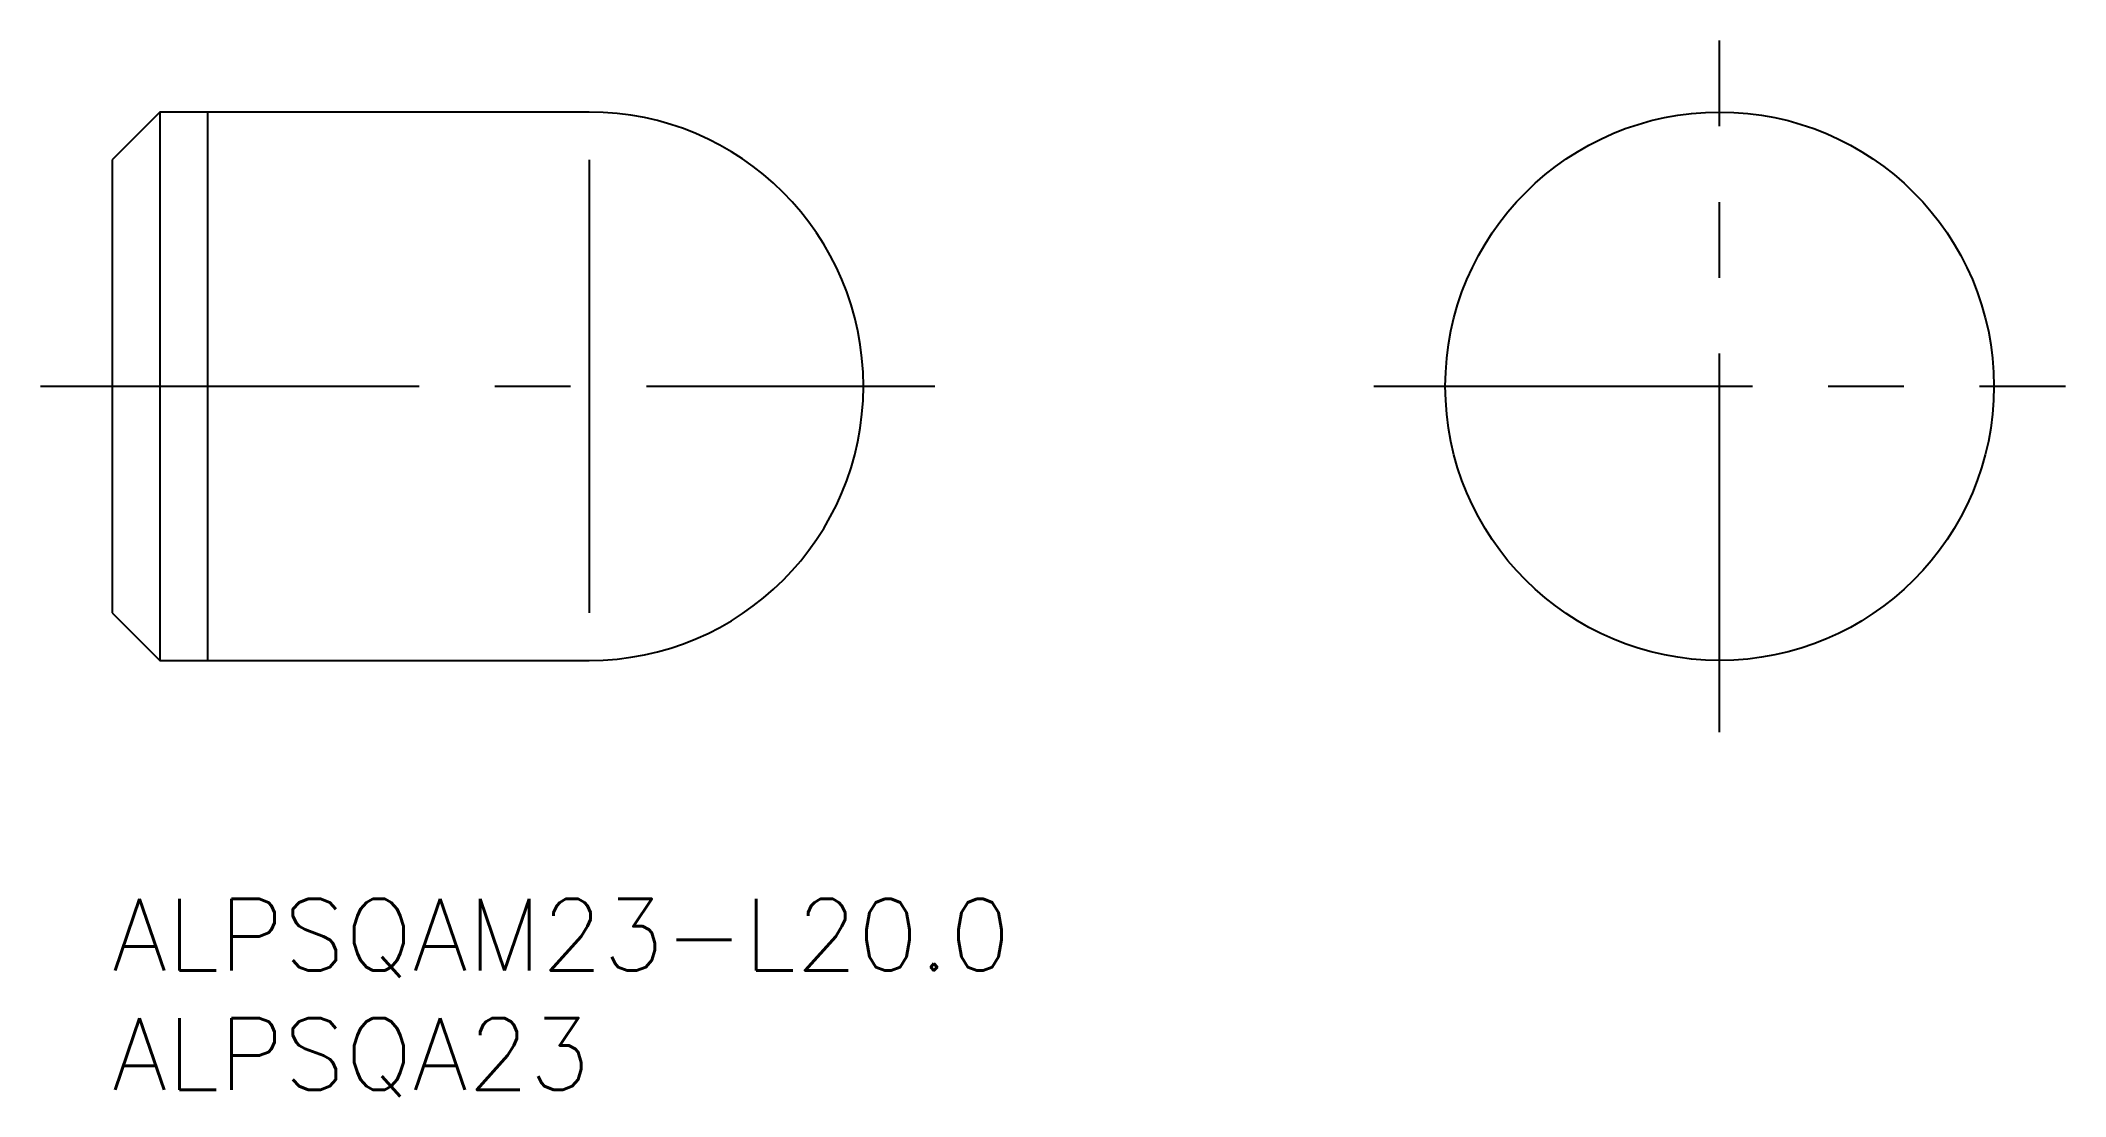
# Model space of a CAD drawing. Extents: x -3 to 81.9, y -8.3 to 36.
import ezdxf

# ---------------------------------------------------------------- set-up
doc = ezdxf.new("R2010")
doc.units = 0
doc.header["$LTSCALE"] = 0.5
doc.linetypes.add('CENTER', pattern=[50.8, 31.75, -6.35, 6.35, -6.35])
for name, color, linetype in [('MSM_CENTER', 1, 'CENTER'), ('MSM_CONTINUOUS', 7, 'CONTINUOUS'), ('MSM_NARROW', 5, 'CONTINUOUS'), ('MSM_PART_NUMBER', 7, 'CONTINUOUS')]:
    doc.layers.add(name, color=color, linetype=linetype)
doc.styles.get("Standard").update_dxf_attribs({"font": 'txt.shx', "height": 3, "bigfont": 'bigfont.shx'})

# ---------------------------------------------------------------- blocks, each defined once
blk = doc.blocks.new('*U9')
at = {"layer": 'MSM_PART_NUMBER'}
blk.add_text('ALPSQAM23-L20.0', height=3, dxfattribs=at).set_placement((0, -3))
blk = doc.blocks.new('*U10')
at = {"layer": 'MSM_PART_NUMBER'}
blk.add_text('ALPSQA23', height=3, dxfattribs=at).set_placement((0, -8))

msp = doc.modelspace()

# ---------------------------------------------------------------- linework, layer by layer
at = {"layer": 'MSM_CENTER'}
for p, q in [((67.397, 7), (67.397, 36)), ((-3, 21.5), (34.5, 21.5)), ((52.897, 21.5), (81.897, 21.5))]:
    msp.add_line(p, q, dxfattribs=at)
at = {"layer": 'MSM_CONTINUOUS'}
for p, q in [((2, 33), (0, 31)), ((20, 33), (2, 33)), ((2, 33), (2, 10)), ((0, 31), (0, 12)), ((0, 12), (2, 10)), ((2, 10), (20, 10))]:
    msp.add_line(p, q, dxfattribs=at)
msp.add_circle((67.397, 21.5), 11.5, dxfattribs=at)
msp.add_arc((20, 21.5), 11.5, 270, 90, dxfattribs=at)
at = {"layer": 'MSM_NARROW'}
for p, q in [((4, 33), (4, 10)), ((20, 31), (20, 12))]:
    msp.add_line(p, q, dxfattribs=at)

# ---------------------------------------------------------------- block references
at = {"layer": 'MSM_CONTINUOUS'}
for name in ['*U9', '*U10']:
    msp.add_blockref(name, (0, 0), dxfattribs=at)

doc.saveas('drawing.dxf')
